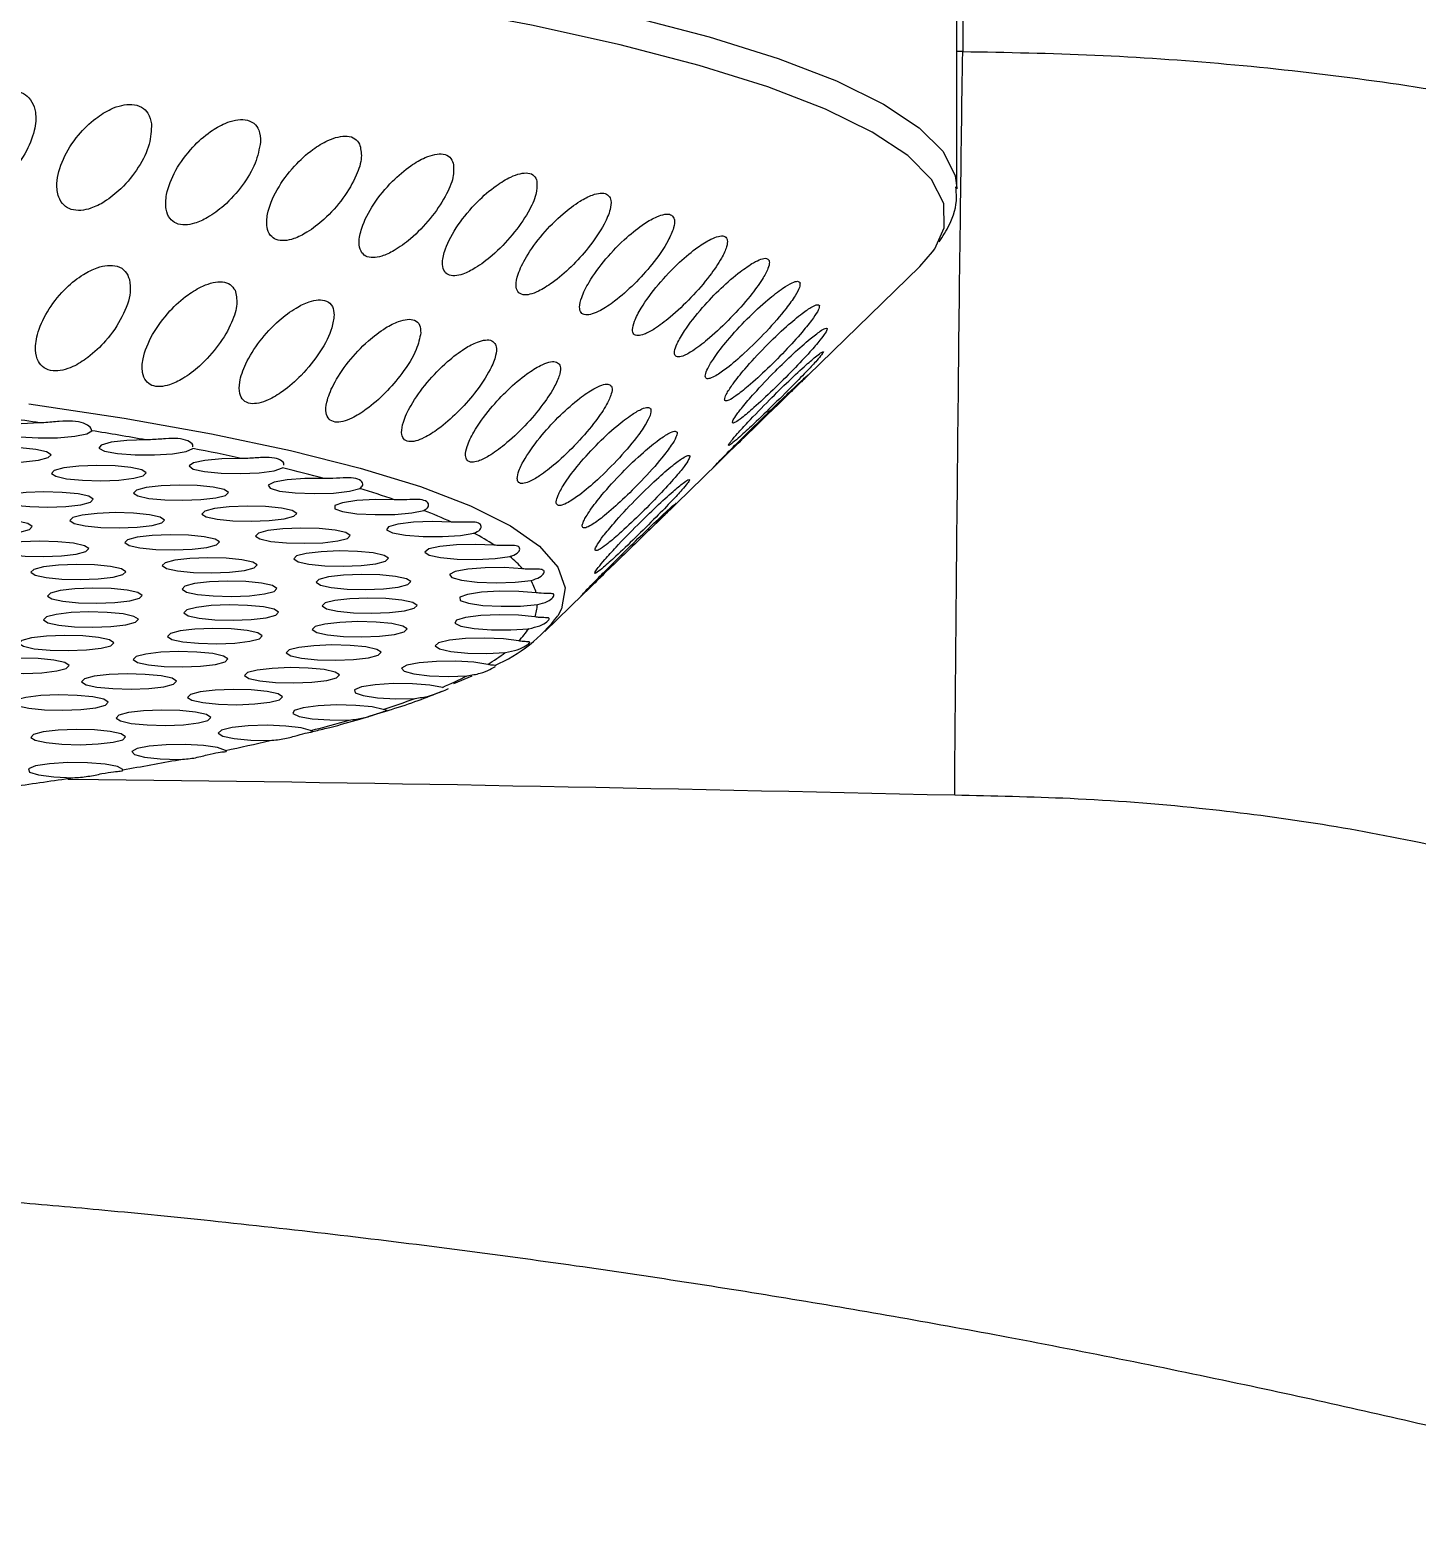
# Model space of a CAD drawing. Extents: x -51 to 27, y -13 to 136.
# Drawn here: x -10.616 to -8.861, y 57.856 to 59.732 of the extents above; entities that cross this region are included whole.
import ezdxf

# ---------------------------------------------------------------- set-up
doc = ezdxf.new("R2010")
doc.units = 0
doc.header["$MEASUREMENT"] = 0
doc.layers.add('GEOMETRY', color=2, linetype='Continuous', lineweight=25)

# ---------------------------------------------------------------- blocks, each defined once
blk = doc.blocks.new('2026 MONTERREY-BLOOM')
at = {"layer": 'GEOMETRY'}
for p, q in [((2.2387, -24.1838), (2.2387, -23.8872)), ((2.246, -24.0101), (2.2387, -24.01)), ((2.2387, -24.1825), (2.2387, -24.1838)), ((2.0343, -24.4354), (2.1917, -24.2821)), ((1.8489, -24.616), (1.936, -24.5312)), ((1.7174, -24.744), (1.7814, -24.6817)), ((1.6252, -24.8004), (1.6018, -24.8102)), ((1.4233, -24.8707), (1.4275, -24.8696)), ((1.3138, -24.8956), (1.314, -24.8955)), ((1.1813, -24.9202), (1.1815, -24.9202)), ((1.1835, -24.9193), (1.1835, -24.9188))]:
    blk.add_line(p, q, dxfattribs=at)
at = {"layer": 'GEOMETRY', "flags": 128}
for points in [[(1.4518, -23.8954), (1.5875, -23.9171), (1.7121, -23.9404), (1.8249, -23.9653), (1.9253, -23.9915), (2.0126, -24.0189), (2.0862, -24.0473), (2.1457, -24.0766), (2.1908, -24.1065), (2.2212, -24.1368), (2.2366, -24.1675), (2.2387, -24.1825)], [(2.2106, -24.2597), (2.2224, -24.2331), (2.222, -24.2025), (2.2066, -24.172), (2.1765, -24.1418), (2.1316, -24.1121), (2.0725, -24.083), (1.9993, -24.0548), (1.9125, -24.0276), (1.8128, -24.0015), (1.7006, -23.9768), (1.5767, -23.9536), (1.4419, -23.932)], [(2.1917, -24.2821), (2.2079, -24.2636), (2.2106, -24.2597)], [(1.0646, -24.4559), (1.1851, -24.474), (1.2957, -24.4937), (1.3955, -24.5148), (1.4838, -24.5372), (1.56, -24.5607), (1.6235, -24.5851), (1.6739, -24.6104), (1.7108, -24.6362), (1.734, -24.6624), (1.7432, -24.6889), (1.7384, -24.7154), (1.7337, -24.7242)], [(1.0785, -24.4799), (1.0549, -24.4811), (1.0363, -24.4838), (1.0259, -24.4874), (1.0254, -24.4913), (1.035, -24.495), (1.053, -24.4978), (1.0763, -24.4991), (1.101, -24.4988), (1.1228, -24.4969), (1.1381, -24.4938), (1.1443, -24.4899)], [(1.2128, -24.5015), (1.1886, -24.5023), (1.1685, -24.5046), (1.156, -24.508), (1.1531, -24.512), (1.1604, -24.5158), (1.1766, -24.5188), (1.1989, -24.5205), (1.2236, -24.5206), (1.2465, -24.5191), (1.2637, -24.5162), (1.2722, -24.5125)], [(0.9886, -24.5141), (0.9764, -24.5173), (0.9728, -24.5211), (0.9783, -24.5247), (0.9921, -24.5278), (1.0121, -24.5297), (1.0352, -24.5303), (1.058, -24.5294), (1.0769, -24.5272), (1.0891, -24.524), (1.0927, -24.5203), (1.0871, -24.5166), (1.0733, -24.5136), (1.0534, -24.5116), (1.0302, -24.511), (1.0075, -24.5119), (0.9886, -24.5141)], [(1.1089, -24.537), (1.0967, -24.5402), (1.0931, -24.5439), (1.0986, -24.5476), (1.1124, -24.5506), (1.1324, -24.5526), (1.1555, -24.5532), (1.1783, -24.5523), (1.1972, -24.5501), (1.2094, -24.5468), (1.213, -24.5431), (1.2075, -24.5395), (1.1937, -24.5364), (1.1737, -24.5345), (1.1506, -24.5339), (1.1278, -24.5348), (1.1089, -24.537)], [(1.3331, -24.525), (1.3086, -24.5255), (1.2873, -24.5275), (1.2727, -24.5307), (1.2674, -24.5345), (1.2723, -24.5384), (1.2866, -24.5417), (1.3077, -24.5437), (1.3322, -24.5442), (1.3559, -24.5431), (1.3748, -24.5406), (1.3856, -24.537)], [(1.4383, -24.5504), (1.4137, -24.5504), (1.3913, -24.5521), (1.3749, -24.5551), (1.3672, -24.5588), (1.3697, -24.5628), (1.3818, -24.5662), (1.4016, -24.5686), (1.4256, -24.5695), (1.4498, -24.5688), (1.4702, -24.5665), (1.4833, -24.5632)], [(1.0421, -24.5704), (1.0299, -24.5736), (1.0263, -24.5773), (1.0318, -24.581), (1.0456, -24.584), (1.0656, -24.586), (1.0887, -24.5866), (1.1114, -24.5857), (1.1303, -24.5835), (1.1425, -24.5803), (1.1461, -24.5765), (1.1406, -24.5729), (1.1268, -24.5698), (1.1068, -24.5679), (1.0837, -24.5673), (1.061, -24.5682), (1.0421, -24.5704)], [(1.2129, -24.5618), (1.2007, -24.5651), (1.1971, -24.5688), (1.2026, -24.5724), (1.2164, -24.5755), (1.2364, -24.5774), (1.2595, -24.578), (1.2823, -24.5771), (1.3012, -24.5749), (1.3134, -24.5717), (1.317, -24.568), (1.3115, -24.5643), (1.2977, -24.5613), (1.2777, -24.5593), (1.2546, -24.5587), (1.2318, -24.5596), (1.2129, -24.5618)], [(1.5273, -24.5773), (1.5028, -24.577), (1.4795, -24.5783), (1.4614, -24.581), (1.4515, -24.5846), (1.4516, -24.5886), (1.4615, -24.5922), (1.4796, -24.5949), (1.5029, -24.5961), (1.5275, -24.5958), (1.5491, -24.5939), (1.5642, -24.5908)], [(1.1322, -24.5967), (1.12, -24.5999), (1.1164, -24.6037), (1.1219, -24.6073), (1.1357, -24.6103), (1.1557, -24.6123), (1.1788, -24.6129), (1.2016, -24.612), (1.2205, -24.6098), (1.2327, -24.6066), (1.2363, -24.6029), (1.2308, -24.5992), (1.217, -24.5962), (1.197, -24.5942), (1.1739, -24.5936), (1.1511, -24.5945), (1.1322, -24.5967)], [(1.2993, -24.5884), (1.2871, -24.5916), (1.2835, -24.5953), (1.289, -24.599), (1.3028, -24.602), (1.3228, -24.604), (1.346, -24.6045), (1.3687, -24.6037), (1.3876, -24.6014), (1.3998, -24.5982), (1.4034, -24.5945), (1.3979, -24.5908), (1.3841, -24.5878), (1.3641, -24.5858), (1.341, -24.5853), (1.3182, -24.5862), (1.2993, -24.5884)], [(0.9648, -24.6051), (0.9526, -24.6083), (0.949, -24.612), (0.9545, -24.6157), (0.9683, -24.6187), (0.9883, -24.6207), (1.0114, -24.6212), (1.0342, -24.6204), (1.0531, -24.6181), (1.0653, -24.6149), (1.0689, -24.6112), (1.0634, -24.6075), (1.0496, -24.6045), (1.0296, -24.6025), (1.0065, -24.602), (0.9837, -24.6028), (0.9648, -24.6051)], [(1.3671, -24.6163), (1.3549, -24.6195), (1.3513, -24.6232), (1.3568, -24.6269), (1.3706, -24.6299), (1.3906, -24.6319), (1.4137, -24.6324), (1.4365, -24.6316), (1.4554, -24.6293), (1.4676, -24.6261), (1.4712, -24.6224), (1.4657, -24.6187), (1.4519, -24.6157), (1.4319, -24.6137), (1.4088, -24.6132), (1.386, -24.614), (1.3671, -24.6163)], [(1.5992, -24.6055), (1.575, -24.6048), (1.5511, -24.6057), (1.5315, -24.6081), (1.5195, -24.6116), (1.5171, -24.6155), (1.5247, -24.6193), (1.5411, -24.6222), (1.5634, -24.6239), (1.588, -24.6239), (1.6107, -24.6224), (1.6277, -24.6195)], [(1.0363, -24.633), (1.0241, -24.6362), (1.0205, -24.6399), (1.026, -24.6435), (1.0398, -24.6466), (1.0598, -24.6485), (1.0829, -24.6491), (1.1057, -24.6482), (1.1246, -24.646), (1.1368, -24.6428), (1.1404, -24.6391), (1.1349, -24.6354), (1.1211, -24.6324), (1.1011, -24.6304), (1.078, -24.6298), (1.0552, -24.6307), (1.0363, -24.633)], [(1.2016, -24.6246), (1.1894, -24.6278), (1.1858, -24.6315), (1.1913, -24.6352), (1.2051, -24.6382), (1.2251, -24.6402), (1.2482, -24.6408), (1.271, -24.6399), (1.2899, -24.6377), (1.3021, -24.6345), (1.3057, -24.6307), (1.3002, -24.6271), (1.2864, -24.624), (1.2664, -24.6221), (1.2433, -24.6215), (1.2205, -24.6224), (1.2016, -24.6246)], [(1.2492, -24.6537), (1.237, -24.6569), (1.2334, -24.6606), (1.2389, -24.6643), (1.2527, -24.6673), (1.2727, -24.6693), (1.2958, -24.6698), (1.3186, -24.6689), (1.3375, -24.6667), (1.3497, -24.6635), (1.3533, -24.6598), (1.3478, -24.6561), (1.334, -24.6531), (1.314, -24.6511), (1.2909, -24.6506), (1.2681, -24.6514), (1.2492, -24.6537)], [(1.4154, -24.6452), (1.4032, -24.6484), (1.3996, -24.6521), (1.4051, -24.6558), (1.4189, -24.6588), (1.4389, -24.6608), (1.4621, -24.6614), (1.4848, -24.6605), (1.5037, -24.6583), (1.5159, -24.655), (1.5195, -24.6513), (1.514, -24.6477), (1.5002, -24.6446), (1.4802, -24.6427), (1.4571, -24.6421), (1.4343, -24.643), (1.4154, -24.6452)], [(1.6534, -24.6347), (1.6297, -24.6337), (1.6054, -24.6342), (1.5845, -24.6363), (1.5704, -24.6395), (1.5656, -24.6434), (1.5709, -24.6472), (1.5853, -24.6504), (1.6065, -24.6524), (1.6309, -24.6529), (1.6544, -24.6517), (1.6731, -24.6492)], [(1.083, -24.6622), (1.0708, -24.6654), (1.0672, -24.6691), (1.0727, -24.6728), (1.0865, -24.6758), (1.1065, -24.6778), (1.1296, -24.6783), (1.1524, -24.6775), (1.1713, -24.6752), (1.1835, -24.672), (1.1871, -24.6683), (1.1816, -24.6646), (1.1678, -24.6616), (1.1478, -24.6596), (1.1247, -24.6591), (1.1019, -24.6599), (1.083, -24.6622)], [(1.6892, -24.6647), (1.6664, -24.6632), (1.6419, -24.6634), (1.6198, -24.6651), (1.6039, -24.6681), (1.5967, -24.6719), (1.5996, -24.6758), (1.6119, -24.6792), (1.6317, -24.6815), (1.6557, -24.6824), (1.6797, -24.6816), (1.6999, -24.6794)], [(1.104, -24.6921), (1.0918, -24.6954), (1.0882, -24.6991), (1.0937, -24.7027), (1.1075, -24.7058), (1.1275, -24.7077), (1.1507, -24.7083), (1.1734, -24.7074), (1.1923, -24.7052), (1.2045, -24.702), (1.2081, -24.6983), (1.2026, -24.6946), (1.1888, -24.6916), (1.1688, -24.6896), (1.1457, -24.689), (1.1229, -24.6899), (1.104, -24.6921)], [(1.2743, -24.6834), (1.2621, -24.6866), (1.2585, -24.6904), (1.264, -24.694), (1.2778, -24.6971), (1.2978, -24.699), (1.3209, -24.6996), (1.3437, -24.6987), (1.3626, -24.6965), (1.3748, -24.6933), (1.3784, -24.6896), (1.3729, -24.6859), (1.3591, -24.6829), (1.3391, -24.6809), (1.316, -24.6803), (1.2932, -24.6812), (1.2743, -24.6834)], [(1.4437, -24.6748), (1.4315, -24.678), (1.4279, -24.6817), (1.4334, -24.6854), (1.4472, -24.6884), (1.4672, -24.6904), (1.4903, -24.691), (1.5131, -24.6901), (1.532, -24.6879), (1.5442, -24.6846), (1.5478, -24.6809), (1.5423, -24.6773), (1.5285, -24.6742), (1.5085, -24.6723), (1.4854, -24.6717), (1.4626, -24.6726), (1.4437, -24.6748)], [(1.4516, -24.7047), (1.4394, -24.7079), (1.4358, -24.7117), (1.4413, -24.7153), (1.4551, -24.7184), (1.4751, -24.7203), (1.4982, -24.7209), (1.521, -24.72), (1.5399, -24.7178), (1.5521, -24.7146), (1.5557, -24.7109), (1.5502, -24.7072), (1.5364, -24.7042), (1.5164, -24.7022), (1.4933, -24.7016), (1.4705, -24.7025), (1.4516, -24.7047)], [(1.7064, -24.695), (1.6845, -24.6932), (1.6601, -24.693), (1.6371, -24.6944), (1.6194, -24.6971), (1.61, -24.7007), (1.6104, -24.7047), (1.6206, -24.7083), (1.6388, -24.7109), (1.6621, -24.7121), (1.6865, -24.7118), (1.7079, -24.7099)], [(1.099, -24.7223), (1.0868, -24.7255), (1.0832, -24.7292), (1.0887, -24.7329), (1.1025, -24.7359), (1.1225, -24.7379), (1.1456, -24.7385), (1.1684, -24.7376), (1.1873, -24.7354), (1.1995, -24.7321), (1.2031, -24.7284), (1.1975, -24.7248), (1.1837, -24.7217), (1.1638, -24.7198), (1.1406, -24.7192), (1.1179, -24.7201), (1.099, -24.7223)], [(1.2765, -24.7135), (1.2643, -24.7167), (1.2607, -24.7204), (1.2662, -24.7241), (1.28, -24.7271), (1.3, -24.7291), (1.3231, -24.7296), (1.3459, -24.7288), (1.3648, -24.7265), (1.377, -24.7233), (1.3806, -24.7196), (1.3751, -24.7159), (1.3613, -24.7129), (1.3413, -24.7109), (1.3182, -24.7104), (1.2954, -24.7112), (1.2765, -24.7135)], [(1.7047, -24.7255), (1.6841, -24.7234), (1.6599, -24.7228), (1.6362, -24.7238), (1.617, -24.7262), (1.6054, -24.7297), (1.6034, -24.7336), (1.6113, -24.7373), (1.6278, -24.7402), (1.6501, -24.7418), (1.6745, -24.7419), (1.6971, -24.7404)], [(1.2558, -24.7433), (1.2436, -24.7465), (1.24, -24.7503), (1.2455, -24.7539), (1.2593, -24.757), (1.2793, -24.7589), (1.3024, -24.7595), (1.3252, -24.7586), (1.3441, -24.7564), (1.3563, -24.7532), (1.3599, -24.7495), (1.3544, -24.7458), (1.3406, -24.7428), (1.3206, -24.7408), (1.2974, -24.7402), (1.2747, -24.7411), (1.2558, -24.7433)], [(1.439, -24.7346), (1.4268, -24.7378), (1.4232, -24.7415), (1.4288, -24.7452), (1.4426, -24.7482), (1.4625, -24.7502), (1.4857, -24.7508), (1.5084, -24.7499), (1.5273, -24.7477), (1.5395, -24.7445), (1.5431, -24.7407), (1.5376, -24.7371), (1.5238, -24.734), (1.5038, -24.7321), (1.4807, -24.7315), (1.4579, -24.7324), (1.439, -24.7346)], [(1.0679, -24.752), (1.0557, -24.7553), (1.0521, -24.759), (1.0576, -24.7626), (1.0714, -24.7657), (1.0914, -24.7676), (1.1145, -24.7682), (1.1373, -24.7673), (1.1562, -24.7651), (1.1684, -24.7619), (1.172, -24.7582), (1.1665, -24.7545), (1.1527, -24.7515), (1.1327, -24.7495), (1.1096, -24.7489), (1.0868, -24.7498), (1.0679, -24.752)], [(1.4061, -24.7641), (1.394, -24.7673), (1.3903, -24.771), (1.3959, -24.7747), (1.4097, -24.7777), (1.4296, -24.7797), (1.4528, -24.7803), (1.4755, -24.7794), (1.4944, -24.7771), (1.5066, -24.7739), (1.5102, -24.7702), (1.5047, -24.7666), (1.4909, -24.7635), (1.4709, -24.7616), (1.4478, -24.761), (1.425, -24.7619), (1.4061, -24.7641)], [(1.6843, -24.7558), (1.665, -24.7534), (1.6413, -24.7524), (1.6172, -24.753), (1.5966, -24.7551), (1.583, -24.7584), (1.5786, -24.7622), (1.5841, -24.7661), (1.5986, -24.7692), (1.6198, -24.7712), (1.6441, -24.7716), (1.6674, -24.7705)], [(1.0115, -24.7808), (0.9993, -24.784), (0.9957, -24.7877), (1.0012, -24.7914), (1.015, -24.7944), (1.035, -24.7964), (1.0581, -24.797), (1.0808, -24.7961), (1.0998, -24.7939), (1.1119, -24.7907), (1.1156, -24.7869), (1.11, -24.7833), (1.0962, -24.7802), (1.0763, -24.7783), (1.0531, -24.7777), (1.0304, -24.7786), (1.0115, -24.7808)], [(1.2124, -24.7725), (1.2003, -24.7758), (1.1966, -24.7795), (1.2022, -24.7831), (1.216, -24.7862), (1.2359, -24.7881), (1.2591, -24.7887), (1.2818, -24.7878), (1.3007, -24.7856), (1.3129, -24.7824), (1.3165, -24.7787), (1.311, -24.775), (1.2972, -24.772), (1.2772, -24.77), (1.2541, -24.7694), (1.2314, -24.7703), (1.2124, -24.7725)], [(1.6452, -24.7856), (1.6275, -24.7829), (1.6046, -24.7816), (1.5802, -24.7818), (1.5585, -24.7836), (1.5429, -24.7866), (1.5361, -24.7904), (1.5392, -24.7943), (1.5517, -24.7976), (1.5715, -24.7999), (1.5953, -24.8008), (1.6193, -24.8)], [(1.1471, -24.8007), (1.135, -24.8039), (1.1313, -24.8076), (1.1369, -24.8113), (1.1507, -24.8143), (1.1707, -24.8163), (1.1938, -24.8169), (1.2165, -24.816), (1.2354, -24.8138), (1.2476, -24.8105), (1.2512, -24.8068), (1.2457, -24.8032), (1.2319, -24.8001), (1.2119, -24.7982), (1.1888, -24.7976), (1.1661, -24.7985), (1.1471, -24.8007)], [(1.3533, -24.7928), (1.3411, -24.796), (1.3375, -24.7997), (1.343, -24.8034), (1.3568, -24.8064), (1.3768, -24.8084), (1.3999, -24.809), (1.4227, -24.8081), (1.4416, -24.8059), (1.4538, -24.8027), (1.4574, -24.7989), (1.4519, -24.7953), (1.4381, -24.7922), (1.4181, -24.7903), (1.395, -24.7897), (1.3722, -24.7906), (1.3533, -24.7928)], [(1.2812, -24.8204), (1.269, -24.8236), (1.2654, -24.8273), (1.2709, -24.831), (1.2847, -24.834), (1.3047, -24.836), (1.3278, -24.8366), (1.3506, -24.8357), (1.3695, -24.8335), (1.3817, -24.8303), (1.3853, -24.8265), (1.3798, -24.8229), (1.366, -24.8198), (1.346, -24.8179), (1.3229, -24.8173), (1.3001, -24.8182), (1.2812, -24.8204)], [(1.5879, -24.8147), (1.5719, -24.8117), (1.55, -24.81), (1.5256, -24.8099), (1.5029, -24.8113), (1.4856, -24.814), (1.4765, -24.8177), (1.4772, -24.8216), (1.4875, -24.8251), (1.5057, -24.8277), (1.5289, -24.829), (1.5532, -24.8286)], [(1.0609, -24.8273), (1.0487, -24.8306), (1.0451, -24.8343), (1.0506, -24.8379), (1.0644, -24.841), (1.0844, -24.8429), (1.1075, -24.8435), (1.1303, -24.8426), (1.1492, -24.8404), (1.1614, -24.8372), (1.165, -24.8335), (1.1595, -24.8298), (1.1457, -24.8268), (1.1257, -24.8248), (1.1025, -24.8242), (1.0798, -24.8251), (1.0609, -24.8273)], [(1.513, -24.8426), (1.4989, -24.8395), (1.4781, -24.8374), (1.4539, -24.8369), (1.4305, -24.8379), (1.4116, -24.8404), (1.4003, -24.8439), (1.3986, -24.8478), (1.4066, -24.8515), (1.4231, -24.8544), (1.4454, -24.8559), (1.4697, -24.856)], [(1.1907, -24.8466), (1.1785, -24.8498), (1.1749, -24.8535), (1.1804, -24.8572), (1.1942, -24.8602), (1.2142, -24.8622), (1.2373, -24.8628), (1.2601, -24.8619), (1.279, -24.8597), (1.2911, -24.8564), (1.2948, -24.8527), (1.2892, -24.8491), (1.2754, -24.846), (1.2555, -24.8441), (1.2323, -24.8435), (1.2096, -24.8444), (1.1907, -24.8466)], [(1.0828, -24.871), (1.0706, -24.8742), (1.067, -24.8779), (1.0725, -24.8816), (1.0863, -24.8846), (1.1063, -24.8866), (1.1294, -24.8872), (1.1522, -24.8863), (1.1711, -24.8841), (1.1833, -24.8809), (1.1869, -24.8771), (1.1814, -24.8735), (1.1676, -24.8704), (1.1476, -24.8685), (1.1245, -24.8679), (1.1017, -24.8688), (1.0828, -24.871)], [(1.4211, -24.8693), (1.4091, -24.8659), (1.3896, -24.8636), (1.3659, -24.8627), (1.342, -24.8633), (1.3216, -24.8655), (1.3083, -24.8688), (1.3041, -24.8726), (1.3098, -24.8764), (1.3245, -24.8795), (1.3456, -24.8815), (1.3698, -24.8819)], [(1.3133, -24.8944), (1.3033, -24.8908), (1.2854, -24.8882), (1.2624, -24.8869), (1.2382, -24.8872), (1.2167, -24.889), (1.2014, -24.892), (1.1949, -24.8958), (1.1982, -24.8997), (1.2107, -24.903), (1.2305, -24.9053), (1.2543, -24.9061)], [(1.1834, -24.9188), (1.1768, -24.9149), (1.161, -24.9118), (1.1387, -24.91), (1.1139, -24.9098), (1.0907, -24.9113), (1.0731, -24.9141), (1.0642, -24.9179), (1.0655, -24.9219), (1.0768, -24.9254), (1.0961, -24.9279), (1.1201, -24.929)]]:
    blk.add_lwpolyline(points, dxfattribs=at)
at = {"layer": 'GEOMETRY'}
for centre, radius, start, end in [((0.3118, -29.7709), 5.3463, 81.755, 82.5715), ((0.5017, -28.5225), 4.0834, 79.972, 80.9468), ((0.7088, -27.4072), 2.9491, 77.7779, 78.9859), ((0.9218, -26.4727), 1.9905, 74.9591, 76.5251), ((1.1281, -25.746), 1.2351, 71.1396, 73.2867), ((1.3148, -25.2327), 0.6887, 65.6032, 68.7643), ((1.4698, -24.9159), 0.3358, 56.8627, 61.9522), ((1.5828, -24.7594), 0.1425, 41.6856, 50.6769), ((1.646, -24.7109), 0.0624, 14.7171, 30.2834), ((1.5755, -24.6047), 0.1983, 293.3029, 322.9293), ((1.6553, -24.7072), 0.0527, 339.707, 357.0865), ((1.6099, -24.6811), 0.1054, 314.8848, 325.8025), ((1.513, -24.5675), 0.255, 301.2194, 307.2584), ((1.3712, -24.3099), 0.5493, 293.2343, 296.8463), ((1.194, -23.866), 1.0274, 288.0877, 290.4621), ((0.9931, -23.2125), 1.7112, 284.4875, 286.1741), ((0.7811, -22.3471), 2.6023, 281.8018, 283.0751), ((0.5652, -21.2588), 3.7119, 279.5874, 280.6996), ((0.3659, -20.0258), 4.9608, 277.8797, 278.7448)]:
    blk.add_arc(centre, radius, start, end, dxfattribs=at)
for points, knots in [([(-36.6427, -38.9849), (-36.6428, -38.748), (-36.6429, -38.2513), (-36.6431, -37.4958), (-36.643, -36.7174), (-36.6423, -35.9379), (-36.6409, -35.1552), (-36.6388, -34.37), (-36.6343, -33.1243), (-36.6247, -31.4274), (-36.6007, -28.7277), (-36.5557, -25.4875), (-36.48, -22.0033), (-36.3837, -18.8258), (-36.2694, -15.9518), (-36.1467, -13.5568), (-36.0218, -11.6425), (-35.9083, -10.2086), (-35.8038, -9.1111), (-35.7174, -8.3466), (-35.6715, -7.9173), (-35.5982, -7.4928), (-35.4908, -7.0801), (-35.3398, -6.6435), (-35.1358, -6.1898), (-34.8703, -5.7277), (-34.5603, -5.2943), (-34.2088, -4.8937), (-33.8193, -4.53), (-33.3956, -4.2066), (-32.942, -3.9269), (-32.4916, -3.7075), (-32.0535, -3.5411), (-31.634, -3.4198), (-31.1992, -3.3309), (-30.7502, -3.28), (-30.3002, -3.2288), (-29.6557, -3.1612), (-28.8172, -3.0818), (-27.5048, -2.9746), (-25.9207, -2.8687), (-23.9532, -2.7617), (-21.8759, -2.6679), (-19.6786, -2.5868), (-17.2507, -2.5139), (-14.59, -2.4519), (-11.7055, -2.4029), (-8.8195, -2.3695), (-5.9364, -2.3497), (-3.0548, -2.3416), (-0.5983, -2.3393), (1.4461, -2.34), (3.0915, -2.3423), (4.7536, -2.3465), (6.4156, -2.3534), (8.0545, -2.3645), (10.4077, -2.3864), (13.4813, -2.429), (16.9743, -2.5047), (20.1483, -2.6009), (23.0112, -2.7146), (25.3952, -2.8364), (27.3074, -2.9606), (28.7412, -3.0736), (29.84, -3.1777), (30.6063, -3.2639), (31.0378, -3.31), (31.4634, -3.3805), (31.8765, -3.4857), (32.3137, -3.6341), (32.7687, -3.8357), (33.2323, -4.0987), (33.6676, -4.4064), (34.0701, -4.7558), (34.436, -5.1433), (34.7616, -5.5651), (35.0437, -6.0171), (35.2785, -6.4922), (35.464, -6.9855), (35.6016, -7.491), (35.6829, -8.0099), (35.7387, -8.5338), (35.8146, -9.2299), (35.8967, -10.0974), (36.0051, -11.4079), (36.112, -12.9931), (36.2405, -15.3392), (36.3619, -18.1726), (36.4654, -21.4568), (36.5399, -24.7062), (36.5915, -27.9302), (36.6206, -30.8028), (36.6357, -33.3227), (36.6407, -34.9225), (36.6423, -35.9634), (36.6428, -36.4441), (36.643, -36.9237), (36.6431, -37.4023), (36.643, -37.8963), (36.6429, -38.4238), (36.6428, -38.792), (36.6428, -38.9849)], [0, 0, 0, 0, 0.005138, 0.010771, 0.016381, 0.022015, 0.027673, 0.03335, 0.039042, 0.054682, 0.070145, 0.097582, 0.124946, 0.145709, 0.16651, 0.187309, 0.197707, 0.208103, 0.218498, 0.221609, 0.224784, 0.227857, 0.230942, 0.234019, 0.237865, 0.24171, 0.245555, 0.249401, 0.253246, 0.257092, 0.260938, 0.264783, 0.267936, 0.271088, 0.274241, 0.277546, 0.280882, 0.284062, 0.291597, 0.299143, 0.312612, 0.326021, 0.341866, 0.357701, 0.373696, 0.394533, 0.415407, 0.436247, 0.457116, 0.477921, 0.498728, 0.51038, 0.52225, 0.534405, 0.54642, 0.558287, 0.569942, 0.597446, 0.624936, 0.645697, 0.666299, 0.687058, 0.697455, 0.707849, 0.718242, 0.721382, 0.724571, 0.72765, 0.730727, 0.733804, 0.737651, 0.741498, 0.745344, 0.74919, 0.753036, 0.756881, 0.760725, 0.76457, 0.768352, 0.772136, 0.775907, 0.779727, 0.783559, 0.79109, 0.798621, 0.812071, 0.825537, 0.849567, 0.873561, 0.896782, 0.920041, 0.943476, 0.95907, 0.97468, 0.978164, 0.981639, 0.985104, 0.988563, 0.992016, 0.995816, 1, 1, 1, 1]), ([(2.2359, -24.9508), (2.2366, -24.8652), (2.238, -24.6939), (2.2405, -24.4444), (2.2432, -24.2098), (2.2451, -24.0767), (2.246, -24.0101)], [0, 0, 0, 0, 0.25, 0.5, 0.75, 1, 1, 1, 1]), ([(2.246, -24.0101), (2.3018, -24.0111), (2.4132, -24.0132), (2.58, -24.0248), (2.7462, -24.0431), (2.8837, -24.0645), (2.993, -24.0854), (3.0746, -24.1029), (3.1561, -24.1224), (3.2191, -24.139), (3.2648, -24.1518), (3.2942, -24.1603), (3.3262, -24.1698), (3.3609, -24.1805), (3.4066, -24.1951), (3.4567, -24.2118), (3.5045, -24.2287), (3.5337, -24.2393), (3.5481, -24.2446), (3.5526, -24.2463), (3.5542, -24.2469), (3.5547, -24.2471), (3.5549, -24.2472), (3.555, -24.2472), (3.555, -24.2472), (3.555, -24.2472), (3.555, -24.2472), (3.555, -24.2472), (3.555, -24.2472), (3.6071, -24.2666), (3.7019, -24.3043), (3.8401, -24.3652), (3.9708, -24.4281), (4.1018, -24.4965), (4.2091, -24.5571), (4.2934, -24.6075), (4.3558, -24.6461), (4.4152, -24.6842), (4.4735, -24.7229), (4.5367, -24.7662), (4.6046, -24.8148), (4.6662, -24.8609), (4.7025, -24.8888), (4.7163, -24.8994)], [0, 0, 0, 0, 0.062492, 0.124983, 0.187475, 0.249966, 0.28107, 0.312276, 0.343583, 0.374991, 0.385369, 0.396808, 0.409307, 0.422867, 0.437487, 0.463125, 0.482087, 0.494373, 0.498013, 0.499322, 0.499732, 0.499881, 0.49994, 0.499964, 0.499975, 0.49998, 0.499982, 0.499983, 0.499983, 0.499983, 0.562301, 0.614371, 0.669361, 0.724994, 0.780094, 0.807627, 0.835113, 0.862553, 0.886792, 0.913665, 0.948496, 0.980516, 1, 1, 1, 1]), ([(1.0713, -24.0802), (1.0694, -24.0761), (1.066, -24.0685), (1.0554, -24.0613), (1.0424, -24.059), (1.0281, -24.0613), (1.0117, -24.0679), (0.9918, -24.0816), (0.9725, -24.1032), (0.9573, -24.1311), (0.9517, -24.1573), (0.9555, -24.1773), (0.9636, -24.1885), (0.9746, -24.1943), (0.9874, -24.1953), (1.0026, -24.1919), (1.0206, -24.1828), (1.0419, -24.1651), (1.061, -24.1395), (1.0725, -24.1116), (1.0743, -24.0915), (1.0718, -24.0823), (1.0713, -24.0802)], [0, 0, 0, 0, 0.042258, 0.077742, 0.113392, 0.145365, 0.17892, 0.230341, 0.300999, 0.37358, 0.460433, 0.513436, 0.554102, 0.587248, 0.620508, 0.651499, 0.693706, 0.752049, 0.831489, 0.91238, 0.979318, 1, 1, 1, 1]), ([(1.2197, -24.1016), (1.2186, -24.0969), (1.2167, -24.0884), (1.2077, -24.0798), (1.1958, -24.0763), (1.182, -24.0777), (1.1661, -24.0834), (1.1465, -24.0957), (1.1245, -24.1173), (1.1065, -24.1461), (1.0988, -24.1737), (1.1009, -24.1935), (1.1078, -24.2047), (1.1178, -24.2106), (1.1299, -24.2118), (1.1446, -24.2086), (1.1625, -24.1996), (1.1842, -24.1821), (1.2043, -24.1568), (1.2188, -24.1277), (1.2194, -24.1101), (1.2197, -24.1016)], [0, 0, 0, 0, 0.045776, 0.082597, 0.119631, 0.151982, 0.184878, 0.234023, 0.301652, 0.38724, 0.473339, 0.526146, 0.566708, 0.599813, 0.633029, 0.66403, 0.706352, 0.764878, 0.844497, 0.925549, 1, 1, 1, 1]), ([(1.3577, -24.1246), (1.3574, -24.1194), (1.357, -24.1101), (1.3498, -24.1002), (1.3392, -24.0957), (1.3261, -24.0963), (1.3108, -24.1012), (1.2916, -24.1123), (1.2691, -24.1326), (1.249, -24.1603), (1.2381, -24.188), (1.237, -24.2088), (1.2419, -24.2212), (1.2504, -24.2282), (1.2616, -24.2302), (1.2755, -24.2277), (1.2928, -24.2198), (1.3144, -24.2037), (1.3356, -24.1798), (1.3528, -24.1515), (1.356, -24.1335), (1.3577, -24.1246)], [0, 0, 0, 0, 0.0491933, 0.0872391, 0.1255389, 0.1583665, 0.1908336, 0.2382342, 0.3034035, 0.3876093, 0.4725698, 0.5290479, 0.5713444, 0.6052896, 0.6393815, 0.6704212, 0.7112998, 0.767409, 0.8446406, 0.9235472, 1, 1, 1, 1]), ([(1.483, -24.1272), (1.4812, -24.1247), (1.4778, -24.1196), (1.4679, -24.1166), (1.4558, -24.1177), (1.4407, -24.1231), (1.4211, -24.1351), (1.398, -24.1564), (1.3772, -24.1849), (1.366, -24.2122), (1.3648, -24.2318), (1.3692, -24.2428), (1.3771, -24.2487), (1.3877, -24.25), (1.4012, -24.247), (1.4187, -24.2383), (1.4409, -24.221), (1.4632, -24.1959), (1.4791, -24.1686), (1.487, -24.1441), (1.4843, -24.1326), (1.483, -24.1272)], [0, 0, 0, 0, 0.034238, 0.068628, 0.100773, 0.133802, 0.183416, 0.251687, 0.337577, 0.423918, 0.475819, 0.515945, 0.548853, 0.581864, 0.612879, 0.655609, 0.714802, 0.795029, 0.876619, 0.942341, 1, 1, 1, 1]), ([(1.6016, -24.1515), (1.6004, -24.1487), (1.5981, -24.1432), (1.5896, -24.1393), (1.5785, -24.1398), (1.5642, -24.1445), (1.5453, -24.1555), (1.522, -24.1756), (1.4996, -24.2031), (1.4856, -24.2304), (1.4815, -24.2508), (1.4838, -24.2628), (1.4901, -24.2696), (1.4995, -24.2716), (1.5121, -24.2693), (1.5286, -24.2615), (1.5504, -24.2456), (1.5734, -24.2217), (1.5916, -24.1948), (1.6027, -24.1697), (1.6019, -24.1573), (1.6016, -24.1515)], [0, 0, 0, 0, 0.034981, 0.070138, 0.102598, 0.135227, 0.183301, 0.249433, 0.334223, 0.419669, 0.474674, 0.516279, 0.549879, 0.583612, 0.61462, 0.656042, 0.713072, 0.791246, 0.871007, 0.940211, 1, 1, 1, 1]), ([(1.7074, -24.1743), (1.7064, -24.1717), (1.7045, -24.1665), (1.6967, -24.1633), (1.6863, -24.1641), (1.6723, -24.1692), (1.6534, -24.1808), (1.6296, -24.2015), (1.6065, -24.2294), (1.5918, -24.2564), (1.5871, -24.2759), (1.5887, -24.2869), (1.5943, -24.293), (1.603, -24.2945), (1.615, -24.2918), (1.6315, -24.2835), (1.6536, -24.2667), (1.6773, -24.2421), (1.6961, -24.2153), (1.7075, -24.1911), (1.7074, -24.1796), (1.7074, -24.1743)], [0, 0, 0, 0, 0.034203, 0.068557, 0.100688, 0.133741, 0.183442, 0.251831, 0.337773, 0.424157, 0.475894, 0.51594, 0.548813, 0.581787, 0.612806, 0.655612, 0.71493, 0.795268, 0.876955, 0.942479, 1, 1, 1, 1]), ([(2.2163, -24.251), (2.2209, -24.2439), (2.2319, -24.227), (2.2395, -24.2021), (2.2377, -24.1859), (2.2372, -24.1815)], [0, 0, 0, 0, 0.346707, 0.825096, 1, 1, 1, 1]), ([(1.8, -24.1954), (1.7987, -24.1935), (1.7962, -24.1897), (1.788, -24.1887), (1.7764, -24.1915), (1.7599, -24.2), (1.7377, -24.2168), (1.7137, -24.2412), (1.6941, -24.2681), (1.6833, -24.2904), (1.6803, -24.3054), (1.6825, -24.3145), (1.6888, -24.3185), (1.6983, -24.3179), (1.711, -24.313), (1.7292, -24.3017), (1.7513, -24.2827), (1.7744, -24.2571), (1.7917, -24.2316), (1.8004, -24.2111), (1.8016, -24.2004), (1.8003, -24.1964), (1.8, -24.1954)], [0, 0, 0, 0, 0.032747, 0.065561, 0.097481, 0.141511, 0.201587, 0.28187, 0.363433, 0.428337, 0.474592, 0.510728, 0.547092, 0.578627, 0.610764, 0.66013, 0.729166, 0.800332, 0.88682, 0.943067, 0.985942, 1, 1, 1, 1]), ([(1.8806, -24.2208), (1.8795, -24.2191), (1.8773, -24.2158), (1.8694, -24.2155), (1.858, -24.2191), (1.8414, -24.2285), (1.8185, -24.2467), (1.7937, -24.2724), (1.7742, -24.299), (1.7637, -24.32), (1.7607, -24.3332), (1.7625, -24.341), (1.7683, -24.344), (1.7772, -24.3427), (1.7896, -24.3372), (1.8081, -24.3249), (1.8309, -24.3046), (1.8548, -24.2781), (1.8723, -24.253), (1.8806, -24.2339), (1.8819, -24.2248), (1.8809, -24.2215), (1.8806, -24.2208)], [0, 0, 0, 0, 0.032654, 0.065343, 0.097616, 0.144036, 0.207771, 0.291008, 0.375149, 0.433885, 0.477232, 0.511725, 0.546387, 0.577508, 0.610429, 0.662442, 0.73488, 0.809324, 0.896772, 0.948049, 0.988391, 1, 1, 1, 1]), ([(1.9478, -24.2473), (1.9468, -24.2458), (1.9448, -24.2429), (1.9372, -24.2435), (1.926, -24.2479), (1.909, -24.2585), (1.8856, -24.2781), (1.8601, -24.3049), (1.8406, -24.3312), (1.8305, -24.3506), (1.8277, -24.3619), (1.8293, -24.3683), (1.8347, -24.3702), (1.8437, -24.3681), (1.8577, -24.3606), (1.8783, -24.345), (1.9029, -24.3216), (1.9254, -24.2955), (1.9405, -24.2732), (1.9477, -24.2578), (1.9487, -24.2503), (1.948, -24.2477), (1.9478, -24.2473)], [0, 0, 0, 0, 0.0327784, 0.0655569, 0.0984629, 0.1477275, 0.215521, 0.3011795, 0.3873326, 0.4398805, 0.4803152, 0.5133599, 0.5465134, 0.5775122, 0.6199369, 0.6786346, 0.7584069, 0.8395934, 0.9060795, 0.9540603, 0.9919574, 1, 1, 1, 1]), ([(2.0011, -24.2746), (2.0002, -24.2734), (1.9984, -24.2711), (1.9911, -24.2724), (1.9799, -24.2778), (1.9625, -24.2898), (1.9399, -24.3094), (1.9151, -24.3354), (1.8958, -24.36), (1.8847, -24.3789), (1.881, -24.3896), (1.8817, -24.3955), (1.8862, -24.3972), (1.8944, -24.3948), (1.9077, -24.3871), (1.9281, -24.3711), (1.953, -24.3475), (1.976, -24.3215), (1.9919, -24.2999), (1.9999, -24.2852), (2.0018, -24.2778), (2.0013, -24.2753), (2.0011, -24.2746)], [0, 0, 0, 0, 0.033131, 0.066223, 0.100085, 0.152673, 0.224797, 0.298795, 0.386071, 0.436769, 0.476317, 0.50897, 0.541713, 0.572753, 0.616036, 0.676124, 0.757125, 0.839388, 0.903652, 0.950479, 0.987229, 1, 1, 1, 1]), ([(1.1919, -24.2987), (1.1904, -24.295), (1.1876, -24.2875), (1.1774, -24.2812), (1.1645, -24.2801), (1.1495, -24.2836), (1.1313, -24.2927), (1.1093, -24.3103), (1.0888, -24.3357), (1.0755, -24.3634), (1.0718, -24.3865), (1.0753, -24.4019), (1.0831, -24.4111), (1.0942, -24.4149), (1.1073, -24.4138), (1.1226, -24.4084), (1.142, -24.3962), (1.1646, -24.3746), (1.1839, -24.3459), (1.1941, -24.3183), (1.1925, -24.304), (1.1919, -24.2987)], [0, 0, 0, 0, 0.039788, 0.079871, 0.114517, 0.146429, 0.18991, 0.249062, 0.328466, 0.409243, 0.475847, 0.5229, 0.559492, 0.596326, 0.627985, 0.659937, 0.708716, 0.777005, 0.863191, 0.949768, 1, 1, 1, 1]), ([(1.3254, -24.3122), (1.3236, -24.3096), (1.3201, -24.3043), (1.3101, -24.301), (1.2978, -24.3019), (1.2827, -24.3072), (1.2632, -24.3189), (1.2402, -24.3399), (1.2196, -24.3681), (1.2084, -24.3955), (1.2073, -24.4155), (1.2117, -24.427), (1.2198, -24.4332), (1.2304, -24.4348), (1.2441, -24.4319), (1.2615, -24.4235), (1.2834, -24.4066), (1.3056, -24.3818), (1.3215, -24.3545), (1.3296, -24.3297), (1.3267, -24.3178), (1.3254, -24.3122)], [0, 0, 0, 0, 0.034574, 0.069309, 0.101612, 0.134485, 0.183398, 0.250661, 0.336051, 0.42199, 0.475298, 0.516075, 0.549255, 0.58255, 0.613512, 0.655614, 0.713832, 0.793196, 0.874026, 0.941271, 1, 1, 1, 1]), ([(2.0402, -24.3028), (2.0393, -24.3018), (2.0377, -24.3), (2.03, -24.3025), (2.0173, -24.3099), (1.9975, -24.3254), (1.973, -24.3483), (1.9494, -24.374), (1.9325, -24.3957), (1.9233, -24.4107), (1.9197, -24.42), (1.9209, -24.4244), (1.9259, -24.4242), (1.9347, -24.4201), (1.9494, -24.4098), (1.9717, -24.3906), (1.9981, -24.3644), (2.0204, -24.3387), (2.0339, -24.3199), (2.0402, -24.3084), (2.0402, -24.3045), (2.0402, -24.3028)], [0, 0, 0, 0, 0.033732, 0.067382, 0.111051, 0.170578, 0.250365, 0.331489, 0.397396, 0.444146, 0.480576, 0.517242, 0.548876, 0.580921, 0.629924, 0.698469, 0.784741, 0.871386, 0.92367, 0.964505, 1, 1, 1, 1]), ([(1.4508, -24.3436), (1.4504, -24.3397), (1.4496, -24.3321), (1.4423, -24.3252), (1.4314, -24.3237), (1.4179, -24.3267), (1.4005, -24.3351), (1.3783, -24.3519), (1.3557, -24.3764), (1.3386, -24.4037), (1.3306, -24.4267), (1.3305, -24.4425), (1.3353, -24.452), (1.344, -24.4562), (1.3553, -24.4555), (1.3694, -24.4506), (1.3883, -24.4392), (1.4118, -24.4184), (1.4341, -24.3904), (1.4484, -24.3632), (1.4501, -24.3488), (1.4508, -24.3436)], [0, 0, 0, 0, 0.040256, 0.080819, 0.115667, 0.147566, 0.1908, 0.249555, 0.328581, 0.409016, 0.47632, 0.523725, 0.560526, 0.597577, 0.629307, 0.661193, 0.709716, 0.777652, 0.863695, 0.950162, 1, 1, 1, 1]), ([(2.0647, -24.3315), (2.064, -24.3309), (2.0626, -24.3296), (2.0549, -24.3331), (2.0419, -24.3419), (2.0213, -24.3592), (1.9957, -24.3837), (1.9722, -24.4092), (1.9561, -24.4293), (1.9477, -24.442), (1.9443, -24.4496), (1.9452, -24.4526), (1.9502, -24.4516), (1.9598, -24.4456), (1.9766, -24.4323), (1.9993, -24.4115), (2.0238, -24.3867), (2.044, -24.3642), (2.057, -24.3477), (2.0642, -24.3365), (2.0645, -24.3332), (2.0647, -24.3315)], [0, 0, 0, 0, 0.034564, 0.069001, 0.115707, 0.179903, 0.263465, 0.347882, 0.40589, 0.4489, 0.483214, 0.51769, 0.548782, 0.589138, 0.644348, 0.720621, 0.79865, 0.870799, 0.921964, 0.961485, 1, 1, 1, 1]), ([(1.5604, -24.3659), (1.5602, -24.3625), (1.5599, -24.3555), (1.5536, -24.3495), (1.5438, -24.3484), (1.531, -24.3516), (1.5138, -24.3604), (1.4912, -24.3777), (1.4678, -24.4027), (1.4499, -24.4299), (1.441, -24.4522), (1.4398, -24.4669), (1.4436, -24.4758), (1.4513, -24.4796), (1.4618, -24.4787), (1.4753, -24.4736), (1.4941, -24.4618), (1.5163, -24.4422), (1.5385, -24.4162), (1.5557, -24.3889), (1.559, -24.3729), (1.5604, -24.3659)], [0, 0, 0, 0, 0.038336, 0.076932, 0.110937, 0.142928, 0.187317, 0.247908, 0.328625, 0.410574, 0.474652, 0.520473, 0.556338, 0.592422, 0.623853, 0.656062, 0.705806, 0.775393, 0.847104, 0.933822, 1, 1, 1, 1]), ([(2.0746, -24.3606), (2.074, -24.3603), (2.0728, -24.3596), (2.0651, -24.3642), (2.0517, -24.3745), (2.0319, -24.3921), (2.0073, -24.4158), (1.9847, -24.4397), (1.9678, -24.4592), (1.9587, -24.4711), (1.9545, -24.4782), (1.9545, -24.4808), (1.9585, -24.4795), (1.9673, -24.4733), (1.9835, -24.4596), (2.0061, -24.4384), (2.0309, -24.4138), (2.0514, -24.3919), (2.0652, -24.376), (2.0725, -24.3662), (2.0747, -24.362), (2.0746, -24.3609), (2.0746, -24.3606)], [0, 0, 0, 0, 0.035627, 0.071081, 0.121224, 0.190251, 0.261242, 0.347466, 0.403144, 0.445077, 0.478834, 0.512729, 0.543742, 0.584887, 0.641452, 0.71915, 0.798478, 0.868397, 0.91825, 0.95698, 0.98986, 1, 1, 1, 1]), ([(1.655, -24.3807), (1.6536, -24.3789), (1.651, -24.3753), (1.6426, -24.3746), (1.6308, -24.3777), (1.6141, -24.3865), (1.5916, -24.4038), (1.5674, -24.4288), (1.5483, -24.4557), (1.538, -24.4776), (1.5354, -24.492), (1.5378, -24.5006), (1.5443, -24.5043), (1.5538, -24.5034), (1.5666, -24.4983), (1.585, -24.4866), (1.6073, -24.4671), (1.6305, -24.441), (1.6476, -24.4157), (1.6557, -24.3956), (1.6566, -24.3854), (1.6553, -24.3817), (1.655, -24.3807)], [0, 0, 0, 0, 0.032719, 0.065495, 0.097544, 0.142373, 0.203651, 0.284951, 0.367412, 0.430262, 0.475496, 0.511018, 0.546748, 0.578077, 0.610417, 0.660638, 0.730852, 0.80317, 0.890081, 0.944593, 0.986586, 1, 1, 1, 1]), ([(1.7356, -24.4058), (1.7342, -24.4045), (1.7313, -24.4018), (1.7227, -24.4028), (1.7103, -24.4077), (1.6924, -24.419), (1.6702, -24.4379), (1.6466, -24.4633), (1.6285, -24.4884), (1.6187, -24.5088), (1.6163, -24.521), (1.6185, -24.528), (1.6244, -24.5304), (1.634, -24.5286), (1.6482, -24.5215), (1.6687, -24.5065), (1.6928, -24.4838), (1.715, -24.4576), (1.7299, -24.4347), (1.7367, -24.4184), (1.7375, -24.4097), (1.7361, -24.4067), (1.7356, -24.4058)], [0, 0, 0, 0, 0.0328967, 0.0657802, 0.0990029, 0.1493399, 0.2185356, 0.2896852, 0.3759674, 0.431328, 0.4730847, 0.5067284, 0.5405085, 0.5714769, 0.6127328, 0.6695414, 0.7475231, 0.8271117, 0.896579, 0.9462183, 0.9844795, 1, 1, 1, 1]), ([(2.0698, -24.39), (2.0693, -24.39), (2.0683, -24.3899), (2.0606, -24.3957), (2.0468, -24.4075), (2.026, -24.4268), (2.0003, -24.452), (1.9775, -24.4755), (1.9616, -24.4929), (1.9534, -24.5025), (1.9496, -24.5077), (1.9497, -24.509), (1.9536, -24.5065), (1.9629, -24.4987), (1.9801, -24.4828), (2.0042, -24.4596), (2.0292, -24.4348), (2.0489, -24.4147), (2.0611, -24.4015), (2.0685, -24.3929), (2.0694, -24.391), (2.0698, -24.39)], [0, 0, 0, 0, 0.036926, 0.073635, 0.127574, 0.201381, 0.276985, 0.364575, 0.412776, 0.451082, 0.483242, 0.515467, 0.546657, 0.591334, 0.653609, 0.736352, 0.820116, 0.881048, 0.9262, 0.962186, 1, 1, 1, 1]), ([(2.0503, -24.4194), (2.0499, -24.4197), (2.0491, -24.4203), (2.0414, -24.4273), (2.0273, -24.4406), (2.0054, -24.4616), (1.9806, -24.4858), (1.9593, -24.507), (1.9443, -24.5221), (1.9349, -24.5317), (1.9303, -24.5365), (1.9302, -24.5368), (1.9338, -24.5333), (1.9432, -24.5241), (1.9611, -24.5066), (1.9862, -24.4821), (2.0114, -24.4576), (2.0305, -24.4391), (2.0419, -24.428), (2.0489, -24.4211), (2.0499, -24.42), (2.0503, -24.4194)], [0, 0, 0, 0, 0.038414, 0.076568, 0.134526, 0.212716, 0.292397, 0.361215, 0.409444, 0.446757, 0.484335, 0.516271, 0.548052, 0.595997, 0.663082, 0.748734, 0.834892, 0.889036, 0.930811, 0.965046, 1, 1, 1, 1]), ([(1.8016, -24.4336), (1.8003, -24.4325), (1.7978, -24.4302), (1.7896, -24.4318), (1.7776, -24.4374), (1.7594, -24.4499), (1.7365, -24.4701), (1.712, -24.4965), (1.6938, -24.5212), (1.6842, -24.5399), (1.6818, -24.5503), (1.6836, -24.556), (1.689, -24.5573), (1.6981, -24.5547), (1.7124, -24.5465), (1.7335, -24.5299), (1.7585, -24.5057), (1.7809, -24.4795), (1.7954, -24.458), (1.8019, -24.4437), (1.8029, -24.4365), (1.8018, -24.4342), (1.8016, -24.4336)], [0, 0, 0, 0, 0.033242, 0.066438, 0.100526, 0.153707, 0.226516, 0.301164, 0.388583, 0.43819, 0.477178, 0.509574, 0.54205, 0.573102, 0.616951, 0.677991, 0.759805, 0.842775, 0.905542, 0.951643, 0.988043, 1, 1, 1, 1]), ([(1.8513, -24.4623), (1.8503, -24.4614), (1.8482, -24.4596), (1.8398, -24.4621), (1.8265, -24.4697), (1.8062, -24.4852), (1.7816, -24.5083), (1.7585, -24.5341), (1.7423, -24.556), (1.7339, -24.5711), (1.7311, -24.5804), (1.7329, -24.5848), (1.7387, -24.5846), (1.748, -24.5804), (1.7633, -24.57), (1.7859, -24.5507), (1.8122, -24.5242), (1.834, -24.4984), (1.8466, -24.4795), (1.8521, -24.4679), (1.8516, -24.4641), (1.8513, -24.4623)], [0, 0, 0, 0, 0.033753, 0.067425, 0.111083, 0.170545, 0.250241, 0.33128, 0.397334, 0.444115, 0.480545, 0.517212, 0.548818, 0.580822, 0.629805, 0.698371, 0.784662, 0.871321, 0.92361, 0.964469, 1, 1, 1, 1]), ([(1.1443, -24.4899), (1.1439, -24.4885), (1.1433, -24.4856), (1.1345, -24.4798), (1.1207, -24.4772), (1.1031, -24.478), (1.0885, -24.4796), (1.0802, -24.4799), (1.0785, -24.4799)], [0, 0, 0, 0, 0.188775, 0.376939, 0.574131, 0.756575, 0.949011, 1, 1, 1, 1]), ([(1.2721, -24.5104), (1.2722, -24.5096), (1.2725, -24.5074), (1.2662, -24.5022), (1.2541, -24.4994), (1.2375, -24.4999), (1.2231, -24.5013), (1.2147, -24.5014), (1.2128, -24.5015)], [0, 0, 0, 0, 0.11311, 0.317745, 0.532487, 0.730903, 0.940036, 1, 1, 1, 1]), ([(1.8846, -24.4918), (1.8837, -24.4911), (1.882, -24.4897), (1.874, -24.493), (1.8607, -24.5017), (1.84, -24.5186), (1.8146, -24.543), (1.7913, -24.5686), (1.7754, -24.5891), (1.7672, -24.6023), (1.7641, -24.6102), (1.7654, -24.6135), (1.7704, -24.6126), (1.7793, -24.6077), (1.7945, -24.5963), (1.816, -24.5772), (1.8414, -24.552), (1.863, -24.5278), (1.8773, -24.509), (1.8837, -24.4982), (1.885, -24.4934), (1.8846, -24.492), (1.8846, -24.4918)], [0, 0, 0, 0, 0.034422, 0.0687254, 0.1148619, 0.1781633, 0.2610649, 0.3449171, 0.4043717, 0.4480207, 0.482656, 0.5174663, 0.5485848, 0.5813746, 0.633086, 0.7051963, 0.7793351, 0.8667312, 0.9185166, 0.9591286, 0.9928589, 1, 1, 1, 1]), ([(1.901, -24.5217), (1.9003, -24.5212), (1.899, -24.5203), (1.8913, -24.5246), (1.8781, -24.5344), (1.857, -24.5527), (1.8308, -24.5781), (1.8074, -24.6034), (1.7917, -24.6223), (1.7838, -24.6336), (1.7805, -24.6401), (1.7814, -24.6423), (1.7861, -24.6406), (1.7959, -24.6338), (1.8131, -24.6192), (1.8365, -24.5972), (1.8612, -24.5723), (1.881, -24.5507), (1.8934, -24.5357), (1.9002, -24.5258), (1.9007, -24.523), (1.901, -24.5217)], [0, 0, 0, 0, 0.035266, 0.070375, 0.1193, 0.186625, 0.272045, 0.358006, 0.411216, 0.451945, 0.485102, 0.518375, 0.549335, 0.591475, 0.649756, 0.729178, 0.810058, 0.877193, 0.925559, 0.963419, 1, 1, 1, 1]), ([(1.3869, -24.5335), (1.3871, -24.5331), (1.3879, -24.5313), (1.3834, -24.5266), (1.3732, -24.5235), (1.3577, -24.5238), (1.3437, -24.525), (1.3352, -24.525), (1.3331, -24.525)], [0, 0, 0, 0, 0.050658, 0.268509, 0.497443, 0.708681, 0.931149, 1, 1, 1, 1]), ([(1.4833, -24.5632), (1.4849, -24.5618), (1.4882, -24.559), (1.4853, -24.5528), (1.4765, -24.5495), (1.4625, -24.5495), (1.449, -24.5505), (1.4405, -24.5504), (1.4383, -24.5504)], [0, 0, 0, 0, 0.186311, 0.371989, 0.567399, 0.747451, 0.936906, 1, 1, 1, 1]), ([(1.9004, -24.5519), (1.9, -24.5517), (1.8991, -24.5513), (1.8918, -24.5565), (1.8785, -24.5675), (1.8584, -24.5858), (1.8334, -24.6102), (1.8105, -24.6338), (1.7938, -24.6523), (1.7848, -24.663), (1.7805, -24.6691), (1.7801, -24.6711), (1.7837, -24.6692), (1.7923, -24.6623), (1.8086, -24.6476), (1.8317, -24.6255), (1.8567, -24.6008), (1.8771, -24.5799), (1.8905, -24.5653), (1.8979, -24.5565), (1.9003, -24.5529), (1.9004, -24.552), (1.9004, -24.5519)], [0, 0, 0, 0, 0.036266, 0.072338, 0.124316, 0.195687, 0.268953, 0.356027, 0.407867, 0.447951, 0.480811, 0.513773, 0.544745, 0.587474, 0.646721, 0.727021, 0.808676, 0.874246, 0.921784, 0.959154, 0.991644, 1, 1, 1, 1]), ([(1.5642, -24.5908), (1.5665, -24.5894), (1.571, -24.5867), (1.5702, -24.5804), (1.5633, -24.577), (1.5508, -24.5767), (1.538, -24.5776), (1.5295, -24.5774), (1.5273, -24.5773)], [0, 0, 0, 0, 0.185457, 0.370273, 0.56507, 0.744304, 0.932714, 1, 1, 1, 1]), ([(1.883, -24.582), (1.8827, -24.5821), (1.8822, -24.5823), (1.8753, -24.5884), (1.8621, -24.6006), (1.8414, -24.6204), (1.8169, -24.6443), (1.7949, -24.6662), (1.7788, -24.6826), (1.769, -24.6927), (1.7638, -24.6982), (1.7625, -24.6998), (1.765, -24.6976), (1.7726, -24.6903), (1.7881, -24.6751), (1.8111, -24.6527), (1.8362, -24.6283), (1.857, -24.6081), (1.8709, -24.5944), (1.8795, -24.5858), (1.8825, -24.5827), (1.8829, -24.5821), (1.883, -24.582)], [0, 0, 0, 0, 0.03743, 0.074628, 0.1299, 0.205199, 0.282203, 0.355745, 0.406604, 0.44547, 0.477907, 0.510427, 0.541471, 0.58524, 0.646152, 0.727864, 0.810746, 0.873707, 0.919907, 0.956501, 0.993302, 1, 1, 1, 1]), ([(1.6277, -24.6195), (1.6306, -24.6182), (1.6364, -24.6156), (1.6375, -24.6093), (1.6326, -24.6057), (1.6217, -24.6053), (1.6098, -24.606), (1.6015, -24.6056), (1.5992, -24.6055)], [0, 0, 0, 0, 0.1846005, 0.3685529, 0.5627388, 0.7411575, 0.9285146, 1, 1, 1, 1]), ([(1.6731, -24.6492), (1.6766, -24.6479), (1.6835, -24.6454), (1.6867, -24.6391), (1.6838, -24.6354), (1.6746, -24.6348), (1.6636, -24.6354), (1.6557, -24.6349), (1.6534, -24.6347)], [0, 0, 0, 0, 0.183751, 0.366846, 0.560428, 0.738044, 0.92435, 1, 1, 1, 1]), ([(1.6999, -24.6794), (1.7039, -24.6782), (1.7119, -24.6757), (1.7171, -24.6695), (1.7162, -24.6657), (1.709, -24.665), (1.6991, -24.6654), (1.6915, -24.6648), (1.6892, -24.6647)], [0, 0, 0, 0, 0.182916, 0.36517, 0.55816, 0.734993, 0.920261, 1, 1, 1, 1]), ([(1.7079, -24.7099), (1.7124, -24.7087), (1.7214, -24.7064), (1.7286, -24.7003), (1.7297, -24.6965), (1.7244, -24.6956), (1.7157, -24.6959), (1.7086, -24.6952), (1.7064, -24.695)], [0, 0, 0, 0, 0.182104, 0.363538, 0.555955, 0.732032, 0.916286, 1, 1, 1, 1]), ([(1.6971, -24.7404), (1.702, -24.7393), (1.7119, -24.7371), (1.7209, -24.7311), (1.7241, -24.7273), (1.7207, -24.7263), (1.7134, -24.7266), (1.7069, -24.7258), (1.7047, -24.7255)], [0, 0, 0, 0, 0.181322, 0.361968, 0.553835, 0.729189, 0.912461, 1, 1, 1, 1]), ([(1.6674, -24.7705), (1.6728, -24.7695), (1.6834, -24.7675), (1.6942, -24.7616), (1.6993, -24.7578), (1.698, -24.7568), (1.6922, -24.757), (1.6862, -24.7561), (1.6843, -24.7558)], [0, 0, 0, 0, 0.180577, 0.360472, 0.551817, 0.726488, 0.908821, 1, 1, 1, 1]), ([(1.6193, -24.8), (1.6249, -24.7991), (1.6362, -24.7973), (1.649, -24.7914), (1.6528, -24.7893), (1.6548, -24.7882)], [0, 0, 0, 0, 0.327096, 0.65294, 1, 1, 1, 1]), ([(1.6553, -24.7875), (1.6554, -24.7873), (1.6561, -24.7867), (1.6521, -24.787), (1.647, -24.786), (1.6452, -24.7856)], [0, 0, 0, 0, 0.192926, 0.723412, 1, 1, 1, 1]), ([(1.5177, -24.8442), (1.5195, -24.8436), (1.5462, -24.8359), (1.5674, -24.8274), (1.5871, -24.8196)], [0, 0, 0, 0, 0.06985, 1, 1, 1, 1]), ([(1.5532, -24.8286), (1.5591, -24.8278), (1.571, -24.8262), (1.5848, -24.8206), (1.594, -24.817), (1.595, -24.8165), (1.5954, -24.8163)], [0, 0, 0, 0, 0.251276, 0.501578, 0.768523, 1, 1, 1, 1]), ([(1.4275, -24.8696), (1.4336, -24.8682), (1.4672, -24.8601), (1.495, -24.8513), (1.5177, -24.8442)], [0, 0, 0, 0, 0.180493, 1, 1, 1, 1]), ([(1.4697, -24.856), (1.4759, -24.8553), (1.4882, -24.8539), (1.5035, -24.8485), (1.5142, -24.845), (1.5188, -24.8441), (1.5178, -24.8442), (1.5143, -24.8431), (1.513, -24.8426)], [0, 0, 0, 0, 0.178629, 0.35656, 0.546546, 0.719454, 0.899312, 1, 1, 1, 1]), ([(1.3698, -24.8819), (1.3761, -24.8813), (1.3887, -24.8801), (1.4051, -24.875), (1.4178, -24.8716), (1.4213, -24.8712), (1.423, -24.871)], [0, 0, 0, 0, 0.248205, 0.495428, 0.75969, 1, 1, 1, 1]), ([(1.4233, -24.8707), (1.4236, -24.8707), (1.4243, -24.8706), (1.4222, -24.8697), (1.4211, -24.8693)], [0, 0, 0, 0, 0.500086, 1, 1, 1, 1]), ([(1.2543, -24.9061), (1.2607, -24.9056), (1.2735, -24.9046), (1.291, -24.8997), (1.3048, -24.8966), (1.3132, -24.8959), (1.3156, -24.896), (1.3139, -24.8948), (1.3133, -24.8944)], [0, 0, 0, 0, 0.177623, 0.354538, 0.543826, 0.715837, 0.894405, 1, 1, 1, 1]), ([(1.1137, -24.9308), (1.115, -24.9309), (1.4892, -24.9343), (1.8632, -24.9426), (2.2359, -24.9508)], [0, 0, 0, 0, 0.003638, 1, 1, 1, 1]), ([(1.1201, -24.929), (1.1266, -24.9286), (1.1396, -24.9277), (1.1577, -24.9235), (1.1721, -24.9212), (1.1813, -24.9206), (1.1838, -24.9201), (1.1834, -24.919), (1.1834, -24.9188)], [0, 0, 0, 0, 0.192043, 0.383503, 0.583093, 0.768771, 0.965082, 1, 1, 1, 1]), ([(2.2359, -24.9508), (2.2846, -24.9518), (2.3878, -24.9539), (2.5372, -24.9652), (2.6847, -24.9841), (2.8289, -25.0103), (2.9718, -25.0448), (3.1065, -25.0854), (3.211, -25.1223), (3.2888, -25.1526), (3.3475, -25.1767), (3.4042, -25.2011), (3.4634, -25.2279), (3.5225, -25.2559), (3.5805, -25.285), (3.6352, -25.3138), (3.6746, -25.3355), (3.7073, -25.354), (3.7407, -25.3733), (3.7855, -25.3999), (3.8314, -25.428), (3.8702, -25.4523), (3.918, -25.4828), (3.976, -25.5205), (4.0466, -25.5671), (4.0927, -25.5979), (4.116, -25.6134)], [0, 0, 0, 0, 0.072042, 0.152782, 0.22158, 0.291909, 0.369591, 0.438934, 0.499934, 0.533553, 0.562444, 0.593712, 0.624971, 0.658523, 0.690538, 0.72101, 0.749935, 0.757077, 0.776575, 0.807118, 0.834069, 0.856181, 0.874869, 0.917987, 0.958534, 1, 1, 1, 1]), ([(-0.0006, -25.4219), (0.0494, -25.4222), (0.1386, -25.4226), (0.2712, -25.4246), (0.3843, -25.4277), (0.4788, -25.4311), (0.5595, -25.4344), (0.6483, -25.4387), (0.7547, -25.4446), (0.8632, -25.4517), (0.9595, -25.4588), (1.0565, -25.4667), (1.1664, -25.4764), (1.3014, -25.4899), (1.449, -25.5062), (1.6031, -25.5252), (1.7971, -25.5516), (2.0308, -25.5876), (2.3129, -25.6374), (2.5934, -25.6939), (2.8639, -25.7542), (3.0339, -25.7971), (3.1147, -25.8175)], [0, 0, 0, 0, 0.0476434, 0.0849367, 0.1263722, 0.1554296, 0.1750722, 0.2033009, 0.2401157, 0.2766046, 0.3069134, 0.3321732, 0.3692993, 0.4120796, 0.4614148, 0.5107378, 0.560017, 0.6480144, 0.7360116, 0.8329105, 0.9206543, 1, 1, 1, 1])]:
    blk.add_open_spline(points, degree=3, knots=knots, dxfattribs=at)
blk.add_open_spline([(2.246, -23.4586), (2.246, -23.479), (2.246, -23.5199), (2.246, -23.6419), (2.246, -23.8016), (2.246, -23.9406), (2.246, -24.0101)], degree=3, dxfattribs=at)

msp = doc.modelspace()

# ---------------------------------------------------------------- block references
msp.add_blockref('2026 MONTERREY-BLOOM', (-11.682, 83.7145))

doc.saveas('drawing.dxf')
